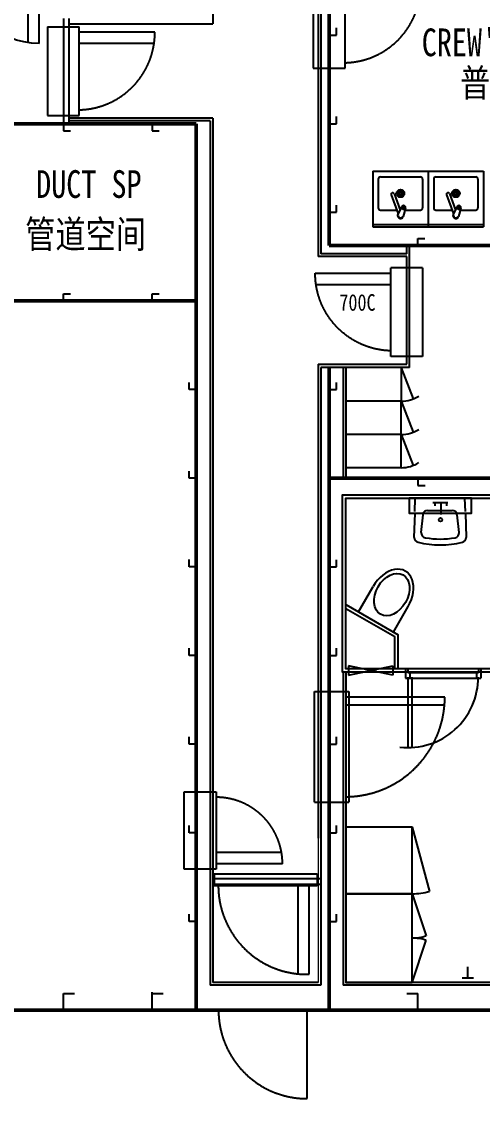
# Model space of a CAD drawing. Header units: millimetres. Extents: x -1838618 to -1600818, y -1770412 to -1553248.
# Drawn here: x -1808480 to -1804323, y -1729251 to -1719383 of the extents above; entities that cross this region are included whole.
import ezdxf
from ezdxf.enums import TextEntityAlignment as Align

# ---------------------------------------------------------------- set-up
doc = ezdxf.new("R2010")
doc.units = ezdxf.units.MM
doc.header["$LTSCALE"] = 100
doc.linetypes.add('BORDER', pattern=[1.75, 1, -0.25, 0.25, -0.25])
for name, color, linetype in [('BUKLHEAD', 6, 'Continuous'), ('FUN', 3, 'Continuous'), ('Furniture', 3, 'Continuous'), ('LIN', 132, 'Continuous'), ('lining', 2, 'Continuous'), ("owner's comments", 4, 'Continuous'), ('TOITOR', 6, 'Continuous')]:
    doc.layers.add(name, color=color, linetype=linetype)
for name, color, linetype, lineweight in [('CAXA0', 2, 'Continuous', 70), ('CAXA3', 2, 'Continuous', 25), ('标注', 2, 'Continuous', 20)]:
    doc.layers.add(name, color=color, linetype=linetype, lineweight=lineweight)
doc.styles.add('ROMANT', font='', dxfattribs={"width": 0.8})
doc.styles.get('ROMANT').set_extended_font_data('SimSun')

# ---------------------------------------------------------------- blocks, each defined once
blk = doc.blocks.new('CAXBLOCK91', base_point=(35253.2, -228553.8))
at = {"layer": 'CAXA3', "linetype": 'Continuous', "lineweight": 25}
for p, q in [((35334.7, -228567.1), (35265.2, -228530.7)), ((35442, -228470.2), (35269.5, -228533)), ((35451.5, -228496.5), (35303.1, -228550.5)), ((35321.8, -228599.7), (35246.3, -228578.9)), ((35341, -228590.1), (35342.2, -228587.1))]:
    blk.add_line(p, q, dxfattribs=at)
for centre, radius, start, end in [((35253.2, -228553.8), 26, 62.4043, 254.59874), ((35253.2, -228553.8), 21, 92.45203, 225.30941), ((35446.8, -228483.3), 14, 20, 110), ((35446.8, -228483.3), 14, 290, 20), ((35326.1, -228584.2), 16, 254.59875, 338.50152), ((35327.3, -228581.2), 16, 338.50152, 62.4043)]:
    blk.add_arc(centre, radius, start, end, dxfattribs=at)
blk.add_ellipse((35320, -228580.1), major_axis=(-12.1, 4.8), ratio=0.769231, dxfattribs=at)
blk = doc.blocks.new('CAXBLOCK92', base_point=(35453.2, -228553.8))
at = {"layer": 'CAXA3', "linetype": 'Continuous', "lineweight": 25}
for p, q in [((35451.2, -228528.9), (35451.2, -228551.8)), ((35455.2, -228528.9), (35455.2, -228551.8)), ((35428.3, -228551.8), (35451.2, -228551.8)), ((35428.3, -228555.8), (35451.2, -228555.8)), ((35451.2, -228555.8), (35451.2, -228578.7)), ((35455.2, -228551.8), (35478.1, -228551.8)), ((35455.2, -228555.8), (35455.2, -228578.7)), ((35455.2, -228555.8), (35478.1, -228555.8))]:
    blk.add_line(p, q, dxfattribs=at)
for radius in [35, 25]:
    blk.add_circle((35453.2, -228553.8), radius, dxfattribs=at)
blk = doc.blocks.new('CAXBLOCK90', base_point=(35342.2, -228587.1))
at = {"layer": 'CAXA3', "linetype": 'Continuous', "lineweight": 25}
for p, q in [((35153.2, -228303.8), (35153.2, -228803.8)), ((35653.2, -228303.8), (35153.2, -228303.8)), ((35173.2, -228303.8), (35173.2, -228803.8)), ((35653.2, -228303.8), (35653.2, -228803.8))]:
    blk.add_line(p, q, dxfattribs=at)
at = {"layer": 'CAXA3', "color": 7, "linetype": 'Continuous', "lineweight": 25}
for p, q in [((35303.2, -228373.8), (35303.2, -228520.7)), ((35583.2, -228353.8), (35323.2, -228353.8)), ((35603.2, -228373.8), (35603.2, -228733.8)), ((35303.2, -228594.5), (35303.2, -228733.8)), ((35653.2, -228803.8), (35153.2, -228803.8)), ((35653.2, -228803.8), (35153.2, -228803.8)), ((35583.2, -228753.8), (35323.2, -228753.8))]:
    blk.add_line(p, q, dxfattribs=at)
for centre, start, end in [((35323.2, -228373.8), 90, 180), ((35583.2, -228373.8), 0, 90), ((35323.2, -228733.8), 180, 270), ((35583.2, -228733.8), 270, 360)]:
    blk.add_arc(centre, 20, start, end, dxfattribs=at)
at = {"layer": 'CAXA0', "linetype": 'Continuous', "lineweight": 25}
for name, p in [('CAXBLOCK91', (35253.2, -228553.8)), ('CAXBLOCK92', (35453.2, -228553.8))]:
    blk.add_blockref(name, p, dxfattribs=at)
blk = doc.blocks.new('FDFDFFF')
at = {"color": 2}
for p, q in [((-287.2, -2.5), (-287.2, -802.5)), ((-287.2, -2.5), (0, -2.7)), ((0, -802.5), (0, -2.7)), ((-287.2, -802.5), (0, -802.5))]:
    blk.add_line(p, q, dxfattribs=at)
at = {"color": 2, "linetype": 'BORDER', "ltscale": 200}
for p, q in [((682.6, -52.7), (0, -52.7)), ((675.5, -152.7), (0, -152.7))]:
    blk.add_line(p, q, dxfattribs=at)
at = {"color": 2, "linetype": 'BORDER', "lineweight": -3, "ltscale": 200}
blk.add_arc((-17.4, -52.7), 700, 271.42118, 0, dxfattribs=at)
blk = doc.blocks.new('A$C27DC17FB')
at = {"layer": 'LIN'}
for p, q in [((0, 400), (82.2, 0)), ((0, 0), (82.2, 400)), ((82.2, 400), (0, 400)), ((82.2, 0), (0, 0))]:
    blk.add_line(p, q, dxfattribs=at)
blk = doc.blocks.new('A$C442A13E5')
at = {"layer": 'FUN'}
for p, q in [((0, 100), (100, 100)), ((50, 100), (50, 0))]:
    blk.add_line(p, q, dxfattribs=at)
blk = doc.blocks.new('ML08')
at = {"layer": 'Furniture'}
for p, q in [((0, 0), (379.8, 125.5)), ((800, 0), (420.2, 125.5))]:
    blk.add_line(p, q, dxfattribs=at)
blk.add_lwpolyline([(0, -600), (800, -600), (800, 0), (0, 0)], close=True, dxfattribs=at)
for centre, start, end in [((0, 0), 0, 18.28923), ((800, 0), 161.71049, 180)]:
    blk.add_arc(centre, 400, start, end, dxfattribs=at)
blk = doc.blocks.new('WERA06')
at = {"layer": 'Furniture'}
blk.add_line((0, 0), (579.2, 156.7), dxfattribs=at)
blk.add_lwpolyline([(0, -600), (600, -600), (600, 0), (0, 0)], close=True, dxfattribs=at)
blk.add_arc((0, 0), 600, 0, 15.13581, dxfattribs=at)
blk = doc.blocks.new('DOOR700C NEW')
at = {"color": 2}
for p, q in [((749.8, 695.2), (749.8, 12.5)), ((649.8, 688), (649.8, 12.5)), ((-0.2, -274.6), (0, 12.6)), ((799.8, 12.5), (0, 12.6)), ((799.8, -274.6), (799.8, 12.5)), ((-0.2, -274.6), (799.8, -274.6))]:
    blk.add_line(p, q, dxfattribs=at)
at = {"color": 2, "lineweight": -3, "ltscale": 5}
blk.add_arc((749.8, -4.8), 700, 90, 178.57882, dxfattribs=at)
blk = doc.blocks.new('UPDEC')
at = {"color": 6, "lineweight": 50}
for p, q in [((-9916.3, -4800, 689.9), (-9916.3, -16800, 689.9)), ((-9916.3, -15400.3, 689.9), (-9916.3, -17100, 689.9)), ((-11116.3, -16000, 689.9), (-13116.3, -16000, 689.9)), ((-11116.3, -16000, 689.9), (-11116.3, -24000, 689.9)), ((-4316.3, -17100, 689.9), (-9916.3, -17100, 689.9)), ((-11116.3, -17600, 689.9), (-13116.3, -17600, 689.9)), ((-9916.3, -18199.8, 689.9), (-9916.3, -18550, 689.9)), ((-9916.3, -18450, 689.9), (-9916.3, -24000, 689.9)), ((-4316.3, -19200, 689.9), (-9916.3, -19200, 689.9)), ((-4316.3, -24000, 689.9), (-20316.3, -24000, 689.9))]:
    blk.add_line(p, q, dxfattribs=at)
at = {"color": 2}
for p, q in [((-9991.3, -6300, 689.9), (-9991.3, -17175, 689.9)), ((-10016.3, -6345, 689.9), (-10016.3, -17200, 689.9)), ((-10966.3, -12500, 689.9), (-10966.3, -15100, 689.9)), ((-12316.3, -15050, 689.9), (-12316.3, -16000, 689.9)), ((-12266.3, -15050, 689.9), (-12266.3, -16000, 689.9)), ((-12316.3, -15125, 689.9), (-12316.3, -15125, 689.9)), ((-12316.3, -15150, 689.9), (-12316.3, -15150, 689.9)), ((-12266.3, -15100, 689.9), (-10966.3, -15100, 689.9)), ((-10966.3, -15950, 689.9), (-12266.3, -15950, 689.9)), ((-10991.3, -15975, 689.9), (-12266.3, -15975, 689.9)), ((-10991.3, -15975, 689.9), (-10991.3, -23775.3, 689.9)), ((-10966.3, -15950, 689.9), (-10966.3, -23750.3, 689.9)), ((-9216.3, -17175, 689.9), (-9216.3, -17100, 689.9)), ((-9191.3, -18199.8, 689.9), (-9191.3, -17100, 689.9)), ((-9216.3, -17200, 689.9), (-10016.3, -17200, 689.9)), ((-9216.3, -17175, 689.9), (-9991.3, -17175, 689.9)), ((-9216.3, -18169.8, 689.9), (-9216.3, -17200, 689.9)), ((-10016.3, -18169.8, 689.9), (-9216.3, -18169.8, 689.9)), ((-10016.3, -18169.8, 689.9), (-10016.3, -22450, 689.9)), ((-9191.3, -18199.8, 689.9), (-9991.3, -18199.8, 689.9)), ((-9991.3, -18199.8, 689.9), (-9991.3, -19150, 689.9)), ((-9791.3, -18199.8, 689.9), (-9791.3, -19200, 689.9)), ((-9766.3, -18199.8, 689.9), (-9766.3, -19200, 689.9)), ((-9766.3, -18204.8, 689.9), (-9766.3, -18504.8, 689.9)), ((-9266.3, -18204.8, 689.9), (-9157.3, -18484.3, 689.9)), ((-9266.3, -18204.8, 689.9), (-9266.3, -18504.8, 689.9)), ((-9266.3, -18504.8, 689.9), (-9766.3, -18504.8, 689.9)), ((-9766.3, -18504.8, 689.9), (-9766.3, -19104.8, 689.9)), ((-9266.3, -18504.8, 689.9), (-9766.3, -18504.8, 689.9)), ((-9266.3, -18504.8, 689.9), (-9157.3, -18784.3, 689.9)), ((-9266.3, -19104.8, 689.9), (-9266.3, -18504.8, 689.9)), ((-9266.3, -18804.8, 689.9), (-9766.3, -18804.8, 689.9)), ((-9266.3, -18804.8, 689.9), (-9157.3, -19084.3, 689.9)), ((-9266.3, -19104.8, 689.9), (-9766.3, -19104.8, 689.9)), ((-9991.3, -19150.1, 689.9), (-9991.3, -23775.3, 689.9)), ((-9791.3, -20950, 689.9), (-9791.3, -23775.3, 689.9)), ((-9766.3, -20950, 689.9), (-9766.3, -23750.3, 689.9)), ((-10048.8, -22124.9, 689.9), (-10048.8, -21125.1, 689.9)), ((-10048.8, -21125.1, 689.9), (-9738.8, -21125.1, 689.9)), ((-9738.8, -21125.1, 689.9), (-9738.8, -22124.9, 689.9)), ((-11225.4, -22729.5, 689.9), (-11225.4, -22029.5, 689.9)), ((-11225.4, -22029.5, 689.9), (-10938.2, -22029.5, 689.9)), ((-10938.3, -22029.5, 689.9), (-10938.2, -22729.5, 689.9)), ((-10048.8, -22124.9, 689.9), (-9738.8, -22124.9, 689.9)), ((-10938.2, -22729.5, 689.9), (-11225.4, -22729.5, 689.9)), ((-10956.3, -22771.9, 689.9), (-10026.3, -22771.9, 689.9)), ((-10956.3, -22771.9, 689.9), (-10956.3, -22877.9, 689.9)), ((-10026.3, -22771.9, 689.9), (-10026.3, -22877.9, 689.9)), ((-10966.3, -22814.3, 689.9), (-9991.3, -22814.3, 689.9)), ((-10966.3, -22864.3, 689.9), (-9991.3, -22864.3, 689.9)), ((-10966.3, -22864.3, 689.9), (-9991.3, -22864.3, 689.9)), ((-10026.3, -22877.9, 689.9), (-10956.3, -22877.9, 689.9)), ((-10838.5, -22864.3, 689.9), (-10838.5, -22864.3, 689.9)), ((-9991.3, -23775.3, 689.9), (-10991.3, -23775.3, 689.9)), ((-10016.3, -23750.3, 689.9), (-10966.3, -23750.3, 689.9)), ((-4591.3, -23775.3, 689.9), (-9791.3, -23775.3, 689.9)), ((-4616.3, -23750.3, 689.9), (-9766.3, -23750.3, 689.9))]:
    blk.add_line(p, q, dxfattribs=at)
at = {"color": 4, "linetype": 'ByBlock'}
for p, q in [((-9143.7, -19501.1, 689.9), (-9139.8, -19381.6, 689.9)), ((-8845.1, -19422.6, 689.9), (-8979.5, -19422.6, 689.9)), ((-8963.4, -19422.6, 689.9), (-8963.4, -19448.7, 689.9)), ((-8909.4, -19422.6, 689.9), (-8909.4, -19527.3, 689.9)), ((-8858.5, -19422.6, 689.9), (-8858.5, -19448.7, 689.9)), ((-8693.4, -19381.6, 689.9), (-8689.5, -19501.1, 689.9)), ((-9147.8, -19733.9, 689.9), (-9140.7, -19516.1, 689.9)), ((-9084.3, -19689.3, 689.9), (-9068, -19529.4, 689.9)), ((-9027.2, -19489.9, 689.9), (-8806, -19489.9, 689.9)), ((-8742.9, -19689.3, 689.9), (-8759.2, -19529.4, 689.9)), ((-8686.5, -19516.1, 689.9), (-8679.4, -19733.9, 689.9))]:
    blk.add_line(p, q, dxfattribs=at)
at = {"color": 2, "linetype": 'BORDER', "ltscale": 200}
for p, q in [((-8872.1, -21175.1, 689.9), (-9754.8, -21175.1, 689.9)), ((-8877.7, -21247.2, 689.9), (-9754.8, -21247.2, 689.9)), ((-10966.3, -21930, 689.9), (-10966.3, -22020, 689.9)), ((-10346.6, -22579.5, 689.9), (-10938.3, -22579.5, 689.9)), ((-10338.2, -22679.5, 689.9), (-10938.3, -22679.5, 689.9)), ((-10196.9, -23671.7, 689.9), (-10197.7, -22877.9, 689.9)), ((-10097.7, -23677.9, 689.9), (-10097.7, -22877.9, 689.9)), ((-10116.3, -24800, 689.9), (-10116.3, -24000, 689.9))]:
    blk.add_line(p, q, dxfattribs=at)
at = {"color": 2, "ltscale": 10}
for p, q in [((-9766.3, -22400.3, 689.9), (-9766.3, -22950.3, 689.9)), ((-9766.3, -22950.3, 689.9), (-9230.6, -22950.3, 689.9)), ((-9257.5, -23750.3, 689.9), (-9766.3, -23750.3, 689.9)), ((-8364.8, -23750.3, 689.9), (-9766.3, -23750.3, 689.9))]:
    blk.add_line(p, q, dxfattribs=at)
at = {"color": 4, "linetype": 'ByBlock', "elevation": 689.9}
blk.add_lwpolyline([(-9192.7, -19380), (-9192.7, -19516.1), (-8632.5, -19516.1), (-8632.5, -19380)], close=True, dxfattribs=at)
at = {"color": 4, "linetype": 'ByBlock'}
blk.add_circle((-8911.3, -19575.1, 689.9), 16.4, dxfattribs=at)
at = {"color": 2}
for centre in [(-9266.3, -18204.8, 590), (-9266.3, -18504.8, 590), (-9266.3, -18804.8, 590)]:
    blk.add_arc(centre, 300, 270, 302.0259, dxfattribs=at)
at = {"color": 4, "linetype": 'ByBlock'}
for centre, radius, start, end in [((-9027.2, -19533.9, 689.9), 44, 90, 174.16976), ((-8806, -19533.9, 689.9), 44, 5.83024, 90), ((-9103.8, -19735.4, 689.9), 44, 178.13232, 257.4152), ((-9040.6, -19693.8, 689.9), 44, 174.16976, 260.90302), ((-8786.7, -19693.8, 689.9), 44, 279.09532, 5.83024), ((-8723.4, -19735.4, 689.9), 44, 282.58321, 1.86768), ((-8913.6, -18927, 689.9), 874.5, 256.79078, 283.20754), ((-8913.6, -18959.8, 689.9), 788.9, 260.2268, 279.77142)]:
    blk.add_arc(centre, radius, start, end, dxfattribs=at)
at = {"color": 2, "linetype": 'BORDER', "ltscale": 200}
for centre, radius, start, end in [((-9772.1, -21175.1, 1180), 900, 271.10606, 0), ((-10117.7, -22877.9, 1180), 800, 180, 271.43254), ((-10116.4, -24000.2, 1180), 799.8, 179.98779, 270.00511)]:
    blk.add_arc(centre, radius, start, end, dxfattribs=at)
at = {"color": 2, "linetype": 'BORDER', "lineweight": -3, "ltscale": 200}
blk.add_arc((-10938.2, -22679.5, 689.9), 600, 0, 90.00334, dxfattribs=at)
at = {"color": 6}
blk.add_open_spline([(-33316.3, -21460, 590), (-32252.5, -21954.9, 590), (-30832.1, -22615.6, 590), (-28329, -23709.8, 590), (-26353.8, -24561, 590), (-23850.2, -25533.5, 590), (-20996.3, -26466.2, 590), (-17254.8, -27448.3, 590), (-12938.5, -28203.8, 590), (-8624.2, -28611.4, 590), (-4318, -28784.6, 590), (-1444.3, -28797.4, 590), (-5.4, -28800, 590), (0, -28800, 590)], degree=3, knots=[0, 0, 0, 0, 3519.832382, 4699.165481, 8195.47625, 9971.253304, 12754.816435, 17198.283734, 21564.062776, 25884.915636, 30188.93769, 34489.13401, 34505.453236, 34505.453236, 34505.453236, 34505.453236], dxfattribs=at)
at = {"layer": 'BUKLHEAD', "ltscale": 10}
for p, q in [((-9851.3, -15200, 689.9), (-9851.3, -15135, 689.9)), ((-9916.3, -15200, 689.9), (-9851.3, -15200, 689.9)), ((-9851.3, -16000, 689.9), (-9851.3, -15935, 689.9)), ((-12316.3, -16000, 689.9), (-12316.3, -16065, 689.9)), ((-12316.3, -16065, 689.9), (-12251.3, -16065, 689.9)), ((-11516.3, -16000, 689.9), (-11516.3, -16065, 689.9)), ((-11516.3, -16065, 689.9), (-11451.3, -16065, 689.9)), ((-9916.3, -16000, 689.9), (-9851.3, -16000, 689.9)), ((-9851.3, -16800, 689.9), (-9851.3, -16735, 689.9)), ((-9916.3, -16800, 689.9), (-9851.3, -16800, 689.9)), ((-9116.3, -17100, 689.9), (-9116.3, -17035, 689.9)), ((-9116.3, -17035, 689.9), (-9051.3, -17035, 689.9)), ((-12316.3, -17600, 689.9), (-12316.3, -17535, 689.9)), ((-12316.3, -17535, 689.9), (-12251.3, -17535, 689.9)), ((-11516.3, -17600, 689.9), (-11516.3, -17535, 689.9)), ((-11516.3, -17535, 689.9), (-11451.3, -17535, 689.9)), ((-11181.3, -18400, 689.9), (-11181.3, -18335, 689.9)), ((-9851.3, -18400, 689.9), (-9851.3, -18335, 689.9)), ((-11116.3, -18400, 689.9), (-11181.3, -18400, 689.9)), ((-9916.3, -18400, 689.9), (-9851.3, -18400, 689.9)), ((-11181.3, -19200, 689.9), (-11181.3, -19135, 689.9)), ((-11116.3, -19200, 689.9), (-11181.3, -19200, 689.9)), ((-9115.7, -19200, 689.9), (-9115.7, -19265, 689.9)), ((-9115.7, -19265, 689.9), (-9050.7, -19265, 689.9)), ((-11181.3, -20000, 689.9), (-11181.3, -19935, 689.9)), ((-11116.3, -20000, 689.9), (-11181.3, -20000, 689.9)), ((-9916.3, -20001.2, 689.9), (-9851.3, -20001.2, 689.9)), ((-9851.3, -20001.2, 689.9), (-9851.3, -19936.2, 689.9)), ((-11181.4, -20800, 689.9), (-11181.4, -20735, 689.9)), ((-11116.4, -20800, 689.9), (-11181.4, -20800, 689.9)), ((-9916.3, -20800, 689.9), (-9851.3, -20800, 689.9)), ((-9851.3, -20800, 689.9), (-9851.3, -20735, 689.9)), ((-11181.4, -21600, 689.9), (-11181.4, -21535, 689.9)), ((-11116.4, -21600, 689.9), (-11181.4, -21600, 689.9)), ((-9916.3, -21600, 689.9), (-9851.3, -21600, 689.9)), ((-9851.3, -21600, 689.9), (-9851.3, -21535, 689.9)), ((-11181.4, -22400, 689.9), (-11181.4, -22335, 689.9)), ((-11116.4, -22400, 689.9), (-11181.4, -22400, 689.9)), ((-9916.3, -22400, 689.9), (-9851.3, -22400, 689.9)), ((-9851.3, -22400, 689.9), (-9851.3, -22335, 689.9)), ((-11181.4, -23200, 689.9), (-11181.4, -23135, 689.9)), ((-9851.3, -23200, 689.9), (-9851.3, -23135, 689.9)), ((-11116.4, -23200, 689.9), (-11181.4, -23200, 689.9)), ((-9916.3, -23200, 689.9), (-9851.3, -23200, 689.9)), ((-12316.3, -24000, 689.9), (-12316.3, -23850, 689.9)), ((-12316.3, -23850, 689.9), (-12216.3, -23850, 689.9)), ((-11516.3, -23987.6, 689.9), (-11516.3, -23837.6, 689.9)), ((-11516.3, -23850, 689.9), (-11416.3, -23850, 689.9)), ((-9216.3, -23850, 689.9), (-9116.3, -23850, 689.9)), ((-9116.3, -24000, 689.9), (-9116.3, -23850, 689.9))]:
    blk.add_line(p, q, dxfattribs=at)
at = {"layer": 'lining'}
blk.add_line((-9991.3, -6301.2, 689.9), (-9991.3, -16876.2, 689.9), dxfattribs=at)
at = {"layer": 'TOITOR', "color": 4, "linetype": 'ByBlock'}
for p, q in [((-9651.4, -20406.7, 689.9), (-9519.3, -20176.9, 689.9)), ((-9651.4, -20406.7, 689.9), (-9519.3, -20176.9, 689.9)), ((-9766.5, -20340.5, 689.9), (-9293.2, -20612.6, 689.9)), ((-9766.5, -20375.1, 689.9), (-9323.2, -20630, 689.9)), ((-9335, -20588.6, 689.9), (-9202.9, -20358.9, 689.9)), ((-9293.2, -20920, 689.9), (-9293.2, -20612.6, 689.9)), ((-9323.2, -20920, 689.9), (-9323.2, -20630, 689.9)), ((-9227.5, -20915, 689.9), (-9227.5, -21005, 689.9)), ((-9207.5, -20915, 689.9), (-9207.5, -20955, 689.9)), ((-8567.5, -20915, 689.9), (-8567.5, -20955, 689.9)), ((-8547.5, -20915, 689.9), (-8547.5, -21005, 689.9)), ((-9227.5, -21005, 689.9), (-8547.5, -21005, 689.9)), ((-9207.5, -20955, 689.9), (-8567.5, -20955, 689.9)), ((-9207.5, -20995, 689.9), (-9207.5, -21632, 689.9)), ((-9187.5, -20955, 689.9), (-9187.5, -21005, 689.9)), ((-9169.5, -20995, 689.9), (-9169.5, -21630.9, 689.9)), ((-8587.5, -20955, 689.9), (-8587.5, -21005, 689.9))]:
    blk.add_line(p, q, dxfattribs=at)
at = {"layer": 'TOITOR', "color": 4, "linetype": 'ByBlock', "elevation": 689.9}
for points in [[(-7743.6, -20950), (-9796.5, -20950), (-9796.5, -19350), (-7796.5, -19350)], [(-7743.6, -20920), (-9766.5, -20920), (-9766.5, -19380), (-7826.5, -19380)]]:
    blk.add_lwpolyline(points, dxfattribs=at)
at = {"layer": 'TOITOR', "color": 4, "linetype": 'ByBlock'}
blk.add_arc((-9207.5, -20995, 689.9), 637, 263.69102, 0, dxfattribs=at)
for centre, major_axis, ratio, start_param, end_param in [((-9361.1, -20267.9, 689.9), (-132.1, -229.7), 0.688679, 1.570796, 4.712389), ((-9351.1, -20250.6, 689.9), (-102.2, -177.7), 0.695122, 1.570796326791449, 7.853981633971036)]:
    blk.add_ellipse(centre, major_axis=major_axis, ratio=ratio, start_param=start_param, end_param=end_param, dxfattribs=at)
at = {"layer": '标注'}
blk.add_line((-10016.3, -22450, 689.9), (-10016.3, -23750.3, 689.9), dxfattribs=at)
at = {"color": 2, "ltscale": 10, "xscale": -1, "rotation": 179.9968657569223}
blk.add_blockref('DOOR700C NEW', (-13285.1, -14581, 689.9), dxfattribs=at)
at = {"layer": 'CAXA0', "linetype": 'Continuous', "lineweight": 25, "rotation": 90}
for p in [(-9239.5, -16740.7, 1180), (-8739.5, -16740.7, 1180)]:
    blk.add_blockref('CAXBLOCK90', p, dxfattribs=at)
at = {"layer": 'Furniture', "rotation": 270}
for name, p in [('WERA06', (-9166.3, -22350.3, 689.9)), ('ML08', (-9166.3, -22950.3, 689.9))]:
    blk.add_blockref(name, p, dxfattribs=at)
at = {"layer": 'Furniture', "xscale": -1, "rotation": 180}
blk.add_blockref('A$C442A13E5', (-8714.3, -23610.5, 689.9), dxfattribs=at)
at = {"layer": 'LIN', "xscale": -1, "rotation": 270}
blk.add_blockref('A$C27DC17FB', (-9742.3, -20977, 689.9), dxfattribs=at)
at = {"layer": "owner's comments", "rotation": 0.0031342430776463}
for p in [(-9772.6, -14697.4, 689.9), (-12172.7, -15122.4, 689.9)]:
    blk.add_blockref('FDFDFFF', p, dxfattribs=at)
at = {"layer": "owner's comments", "xscale": -1}
blk.add_blockref('FDFDFFF', (-9359.9, -17297.5, 689.9), dxfattribs=at)
at = {"color": 2, "style": 'ROMANT', "width": 0.8}
for s, height, p in [("CREW'S LAUNDRY ROOM", 250, (-7788.2, -15261.5, 1180)), ('普通船员洗衣室', 250, (-7779.4, -15627, 1180)), ('DUCT SP', 250, (-12086.7, -16544.9, 1180)), ('管道空间', 250, (-12116.3, -16992.6, 1180)), ('700C', 150, (-9660.9, -17613.4, 689.9))]:
    blk.add_text(s, height=height, dxfattribs=at).set_placement(p, align=Align.MIDDLE)

msp = doc.modelspace()

# ---------------------------------------------------------------- linework, layer by layer
at = {"color": 6}
msp.add_open_spline([(-1829104.3, -1725762), (-1828040.4, -1726256.9), (-1826620.1, -1726917.6), (-1824116.9, -1728011.9), (-1822141.8, -1728863), (-1819638.2, -1729835.5), (-1816784.2, -1730768.3), (-1813042.8, -1731750.4), (-1808726.4, -1732505.9), (-1804412.2, -1732913.4), (-1800105.9, -1733086.6), (-1797232.3, -1733099.5), (-1795793.4, -1733102), (-1795788, -1733102)], degree=3, knots=[0, 0, 0, 0, 3519.832382, 4699.165481, 8195.47625, 9971.253304, 12754.816435, 17198.283734, 21564.062776, 25884.915636, 30188.93769, 34489.13401, 34505.453236, 34505.453236, 34505.453236, 34505.453236], dxfattribs=at)

# ---------------------------------------------------------------- block references
msp.add_blockref('UPDEC', (-1795788, -1704302))

doc.saveas('drawing.dxf')
